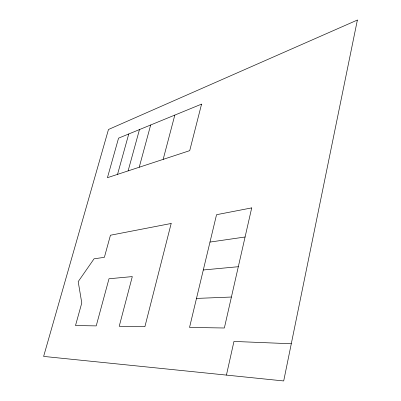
<?xml version="1.0" encoding="UTF-8"?>
<svg xmlns="http://www.w3.org/2000/svg" width="401" height="401" viewBox="0 0 401 401"><rect width="100%" height="100%" fill="white"/><g stroke="black" fill="none" stroke-linecap="round" stroke-linejoin="round"><path stroke-width="0.6" d="M226.43 375.095L233.953 341.436L291.291 343.752M163.162 159.377L174.821 115.087M139.222 167.247L150.676 124.982M128.114 170.896L139.463 129.583M117.533 174.375L128.766 133.964M209.984 242.074L245.086 237.001M203.302 269.973L238.319 266.71M196.49 298.419L231.412 297.036M357.376 20.05L283.697 380.95L43.624 356.409L108.476 129.488L357.376 20.05M251.713 207.893L224.359 327.998L189.543 327.427L216.54 214.7L251.713 207.893M171.177 223.477L144.901 326.69L119.227 326.264L132.305 276.59L108.997 278.765L96.225 325.888L75.503 325.547L81.779 302.966L78.2 281.632L94.055 258.815L104.38 257.327L110.45 235.227L171.177 223.477M201.563 104.12L189.713 150.651L107.433 177.693L118.556 138.155L201.563 104.12"/></g></svg>
